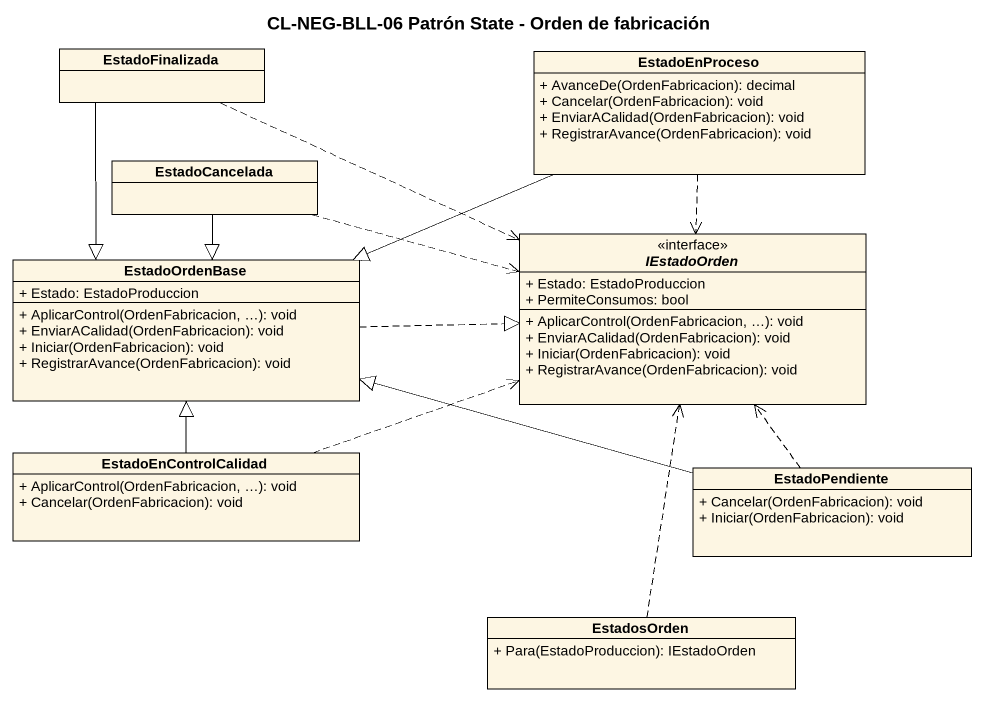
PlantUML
@startuml
title CL-NEG-BLL-06 Patrón State - Orden de fabricación
hide circle
hide empty members
skinparam classAttributeIconSize 0
class EstadoFinalizada
class EstadoEnProceso {
  + AvanceDe(OrdenFabricacion): decimal
  + Cancelar(OrdenFabricacion): void
  + EnviarACalidad(OrdenFabricacion): void
  + RegistrarAvance(OrdenFabricacion): void
}
class EstadoCancelada
interface IEstadoOrden {
  + Estado: EstadoProduccion
  + PermiteConsumos: bool
  + AplicarControl(OrdenFabricacion, …): void
  + EnviarACalidad(OrdenFabricacion): void
  + Iniciar(OrdenFabricacion): void
  + RegistrarAvance(OrdenFabricacion): void
}
class EstadoOrdenBase {
  + Estado: EstadoProduccion
  + AplicarControl(OrdenFabricacion, …): void
  + EnviarACalidad(OrdenFabricacion): void
  + Iniciar(OrdenFabricacion): void
  + RegistrarAvance(OrdenFabricacion): void
}
class EstadoEnControlCalidad {
  + AplicarControl(OrdenFabricacion, …): void
  + Cancelar(OrdenFabricacion): void
}
class EstadoPendiente {
  + Cancelar(OrdenFabricacion): void
  + Iniciar(OrdenFabricacion): void
}
class EstadosOrden {
  + Para(EstadoProduccion): IEstadoOrden
}
EstadoFinalizada .right.> IEstadoOrden
EstadoFinalizada --|> EstadoOrdenBase
EstadoEnProceso ..> IEstadoOrden
EstadoEnProceso -left-|> EstadoOrdenBase
EstadoCancelada .right.> IEstadoOrden
EstadoCancelada --|> EstadoOrdenBase
EstadoOrdenBase .right.|> IEstadoOrden
EstadoEnControlCalidad .right.> IEstadoOrden
EstadoEnControlCalidad -up-|> EstadoOrdenBase
EstadoPendiente .up.> IEstadoOrden
EstadoPendiente -left-|> EstadoOrdenBase
EstadosOrden .up.> IEstadoOrden
@enduml
